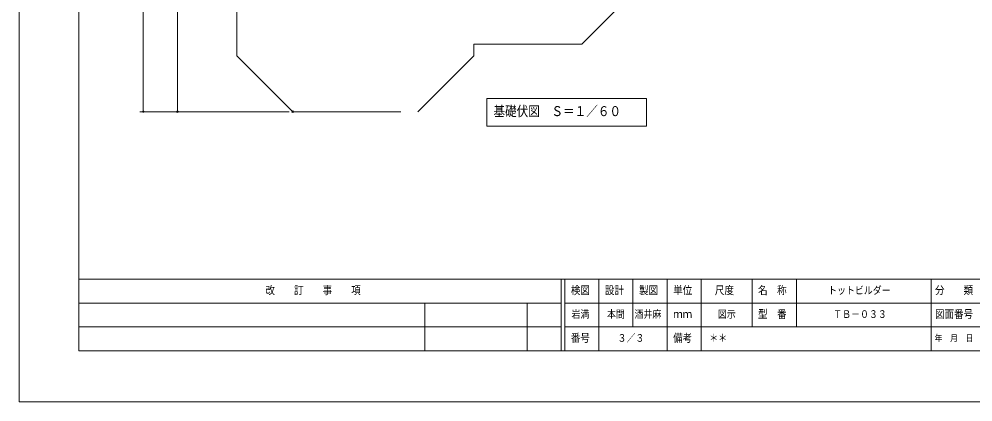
# Model space of a CAD drawing. Units: millimetres on the paper, scale 1:60. Extents: x 0 to 420, y -297 to 594.
# Drawn here: x 0 to 279.7, y -297 to -184.6 of the extents above; entities that cross this region are included whole.
import ezdxf
from ezdxf.enums import TextEntityAlignment as Align

# ---------------------------------------------------------------- set-up
doc = ezdxf.new("R2010")
doc.units = ezdxf.units.MM
doc.header["$PDMODE"] = 32
doc.header["$PDSIZE"] = 0.5
doc.linetypes.add('USER3', pattern=[63.5, 31.75, -6.35, 6.35, -6.35, 6.35, -6.35])
doc.layers.add('DEFPOINTS_3', color=7, linetype='Continuous', lineweight=9)
doc.layers.add('LY_1', color=7, linetype='Continuous', lineweight=9)
doc.styles.add('ＭＳ ゴシック', font='')
doc.styles.get('ＭＳ ゴシック').set_extended_font_data('MS Gothic')

# ---------------------------------------------------------------- blocks, each defined once
blk = doc.blocks.new('-000-_DOTSMALL')
at = {"color": 7, "linetype": 'Continuous', "lineweight": 9}
blk.add_circle((0, 0), 0.0625, dxfattribs=at)
blk.add_circle((0, 0), 0.0625, dxfattribs=at)

msp = doc.modelspace()

# ---------------------------------------------------------------- linework, layer by layer
at = {"layer": 'DEFPOINTS_3'}
for p, q in [((0, 0), (0, -297)), ((0, -297), (420, -297))]:
    msp.add_line(p, q, dxfattribs=at)
at = {"layer": 'LY_1'}
for p, q in [((17.5, -15), (17.5, -282)), ((17.5, -261), (402.5, -261)), ((159, -261), (159, -282)), ((160, -261), (160, -282)), ((170, -261), (170, -275)), ((180, -261), (180, -275)), ((190, -261), (190, -282)), ((200, -261), (200, -275)), ((215, -261), (215, -275)), ((267.5, -261), (267.5, -282)), ((215, -268), (332.5, -268)), ((160, -275), (402.5, -275)), ((200, -275), (200, -282)), ((17.5, -282), (402.5, -282))]:
    msp.add_line(p, q, dxfattribs=at)
at = {"layer": 'LY_1', "lineweight": 18}
for p, q in [((36.434, -211.809), (36.434, -86.702)), ((46.434, -211.809), (46.434, -144.325)), ((183.952, -207.926), (137.152, -207.926)), ((137.152, -207.926), (137.152, -216.059)), ((183.952, -216.059), (183.952, -207.926)), ((45.434, -211.809), (35.434, -211.809)), ((79.239, -211.809), (45.434, -211.809)), ((137.152, -216.059), (183.952, -216.059)), ((228, -261), (228, -275)), ((17.5, -268), (159, -268)), ((119, -268), (119, -282)), ((149, -268), (149, -282)), ((160, -268), (215, -268)), ((17.5, -275), (159, -275)), ((170, -275), (170, -282))]:
    msp.add_line(p, q, dxfattribs=at)
at = {"layer": 'LY_1', "linetype": 'USER3'}
for p, q in [((63.851, -195.42), (63.851, -166.622)), ((165.047, -191.962), (181.933, -175.075)), ((133.351, -191.962), (165.047, -191.962)), ((133.351, -195.42), (133.351, -191.962)), ((63.851, -195.42), (80.239, -211.809)), ((116.962, -211.809), (133.351, -195.42)), ((80.239, -211.809), (116.962, -211.809))]:
    msp.add_line(p, q, dxfattribs=at)
at = {"layer": 'LY_1'}
for p in [(46.434, -211.809), (80.239, -211.809)]:
    msp.add_point(p, dxfattribs=at)

# ---------------------------------------------------------------- block references
at = {"layer": 'LY_1', "xscale": 2.32, "yscale": 2.32, "rotation": 270}
for p in [(36.434, -211.809), (46.434, -211.809)]:
    msp.add_blockref('-000-_DOTSMALL', p, dxfattribs=at)

# ---------------------------------------------------------------- texts
at = {"layer": 'LY_1', "style": 'ＭＳ ゴシック', "width": 0.85}
for s, height, p in [('基礎伏図\u3000Ｓ＝１／６０', 2.933, (139.108, -213.992)), ('改\u3000\u3000訂\u3000\u3000事\u3000\u3000項', 2.346, (72.25, -266.1)), ('検図', 2.346, (161.8, -266.1)), ('設計', 2.346, (171.8, -266.1)), ('製図', 2.346, (181.8, -266.1)), ('単位', 2.346, (191.8, -266.1)), ('尺度', 2.346, (204.05, -266.1)), ('名\u3000称', 2.346, (216.7, -266.1)), ('トットビルダー', 2.199, (237.25, -266)), ('分\u3000\u3000類', 2.346, (268.6, -266.1)), ('岩満', 2.199, (162, -273)), ('本間', 2.199, (172.417, -273)), ('酒井麻', 2.199, (180.5, -273)), ('ｍｍ', 2.346, (191.8, -273.1)), ('図示', 2.199, (204.917, -273)), ('型\u3000番', 2.346, (216.7, -273.1)), ('ＴＢ－０３３', 2.199, (238.75, -273)), ('図面番号', 2.346, (268.6, -273.1)), ('番号', 2.346, (161.8, -280.1)), ('３／３', 2.199, (175.5, -280)), ('備考', 2.346, (191.8, -280.1)), ('＊＊', 2.199, (202.417, -280)), ('年\u3000月\u3000日', 1.906, (268.5, -279.8))]:
    msp.add_text(s, height=height, dxfattribs=at).set_placement(p, align=Align.BOTTOM_LEFT)

doc.saveas('drawing.dxf')
